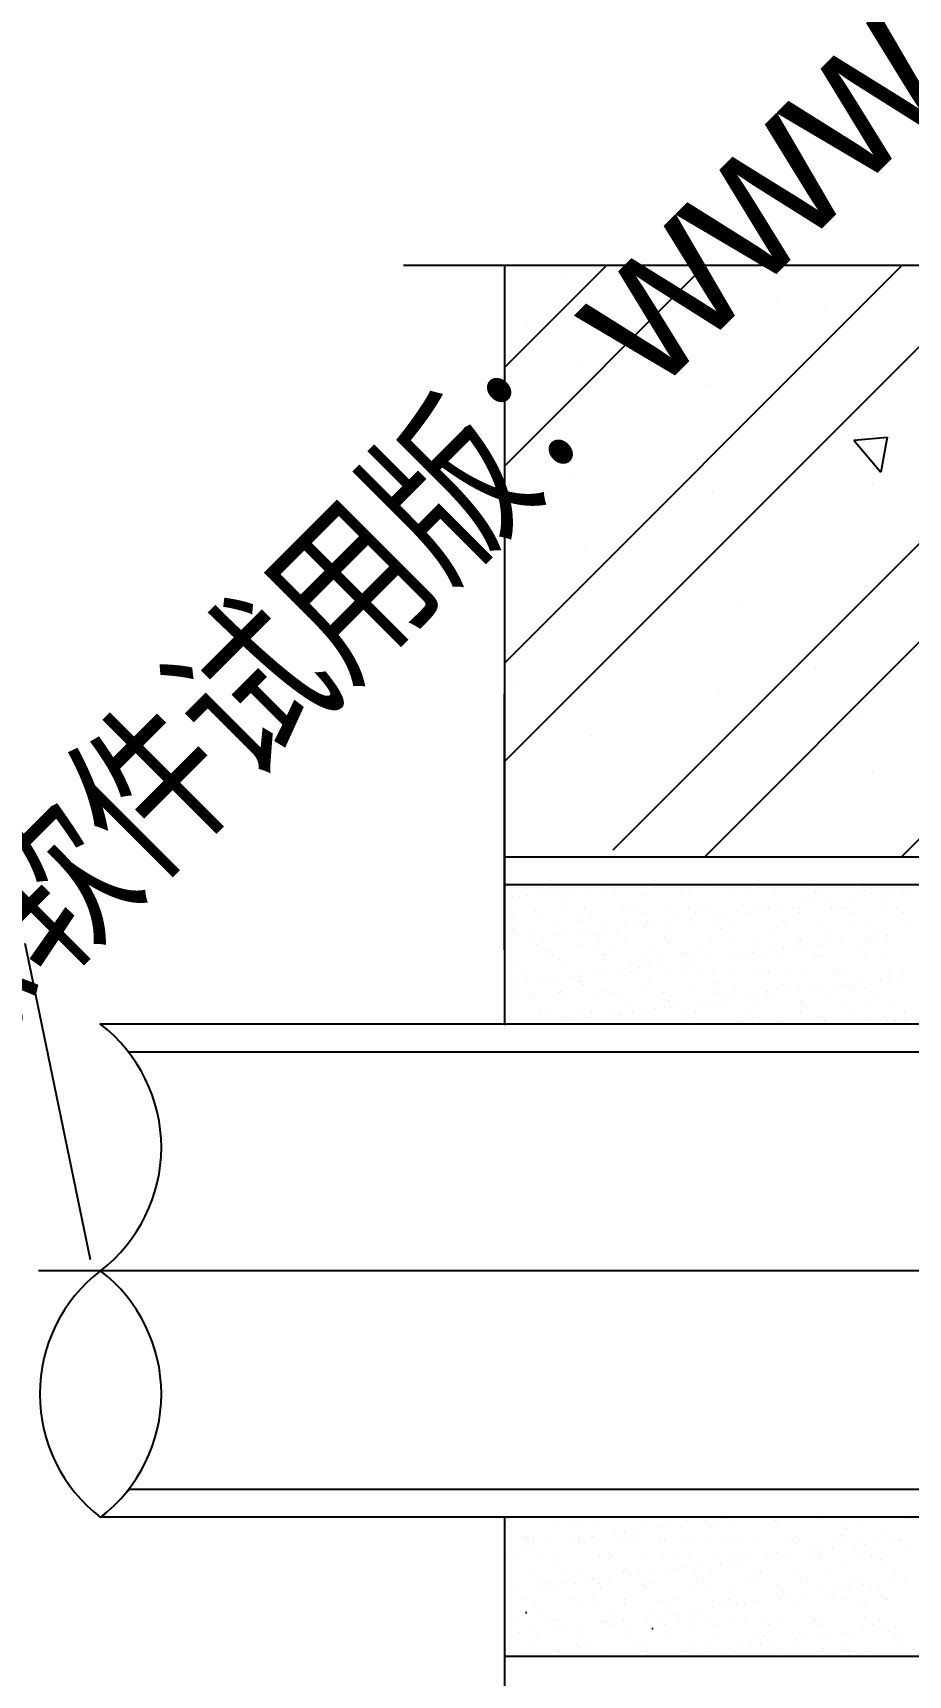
# Model space of a CAD drawing. Extents: x 1617977 to 1637944, y -113716 to -87833.
# Drawn here: x 1624973 to 1628509, y -106840 to -100208 of the extents above; entities that cross this region are included whole.
import ezdxf
from ezdxf.enums import TextEntityAlignment as Align
from ezdxf.xclip import XClip

# ---------------------------------------------------------------- set-up
doc = ezdxf.new("R2010")
doc.units = 0
doc.header["$LTSCALE"] = 35
doc.header["$MEASUREMENT"] = 0
doc.header["$XCLIPFRAME"] = 2
doc.layers.add('排水', color=2, linetype='Continuous')
doc.styles.add('HZFS', font='simp1.shx', dxfattribs={"width": 0.8, "bigfont": 'hz.shx'})

# ---------------------------------------------------------------- blocks, each defined once
blk = doc.blocks.new('21163871760495649.665825')
at = {"layer": '排水'}
h = blk.add_hatch(dxfattribs=at)
h.set_pattern_fill('AR-SAND', color=256, scale=2250, style=0)
h.set_pattern_definition([(37.5, (1568046.6, -111800.7), (-141.74, 4335.35), [0, -3420, 0, -3825, 0, -3656.25]), (7.5, (1568046.6, -111800.7), (3982, 6349.83), [0, -1845, 0, -3082.5, 0, -1181.25]), (327.5, (1565279, -111800.7), (7006.82, 12.73), [0, -1125, 0, -4050, 0, -5287.5]), (317.5, (1565279, -111800.7), (6763.8, 1974.77), [0, -562.5, 0, -2655, 0, -3037.5])])
h.paths.add_polyline_path([(1626878.2, -103648.8), (1626878.2, -104211.3), (1628565.7, -104211.3), (1628565.7, -103648.8)])
h.paths.add_polyline_path([(1632503.2, -104211.3), (1632503.2, -103648.8), (1630815.7, -103648.8), (1630815.7, -104211.3)])
h.paths.add_polyline_path([(1628565.7, -106765.1), (1628565.7, -106202.6), (1626878.2, -106202.6), (1626878.2, -106765.1)])
h.paths.add_polyline_path([(1632503.2, -106765.1), (1632503.2, -106202.6), (1630815.7, -106202.6), (1630815.7, -106765.1)])
for p, q in [((1627317.8, -103506.7), (1629693.8, -101130.7)), ((1626470, -101146.7), (1629449.9, -101146.7)), ((1626878.2, -101146.7), (1626878.2, -104211.3)), ((1626878.2, -103150.8), (1628882.3, -101146.7)), ((1626878.2, -102753.1), (1628484.6, -101146.7)), ((1626878.2, -101559.9), (1627291.3, -101146.7)), ((1626878.2, -101957.6), (1627689.1, -101146.7)), ((1627126.6, -101178.8), (1627126.6, -101178.8)), ((1627978.8, -101291), (1627978.8, -101291)), ((1628171.1, -101324.6), (1628171.1, -101324.6)), ((1626970, -101375.4), (1626970, -101375.4)), ((1627174.4, -101549), (1627174.4, -101549)), ((1627696.7, -101626.9), (1627696.7, -101626.9)), ((1628310.9, -101693), (1628310.9, -101693)), ((1627051.4, -101801.9), (1627051.4, -101801.9)), ((1628289.9, -101853.1), (1628424.4, -101841.4)), ((1628289.9, -101853.1), (1628398.3, -101982.4)), ((1628424.4, -101841.3), (1628398.3, -101982.4)), ((1627155.3, -101992.1), (1627155.3, -101992.1)), ((1628363.6, -102027.1), (1628363.6, -102027.1)), ((1627718.5, -102066.2), (1627718.5, -102066.2)), ((1627201.8, -102298), (1627201.8, -102298)), ((1628338.3, -102442), (1628338.3, -102442)), ((1627824.4, -102521.1), (1627824.4, -102521.1)), ((1627685.9, -103536.3), (1628601.7, -102620.5)), ((1628134.9, -102776.6), (1628134.9, -102776.6)), ((1626933.8, -102827.4), (1626933.8, -102827.4)), ((1626878.2, -103911.3), (1626878.2, -102877.6)), ((1627747.2, -102879.5), (1627747.2, -102879.5)), ((1628310.4, -102953.6), (1628310.4, -102953.6)), ((1627229.2, -103047), (1627229.2, -103047)), ((1628481.4, -103536.3), (1628923.1, -103094.7)), ((1628365.6, -103191), (1628365.6, -103191)), ((1632503.2, -103536.3), (1626878.2, -103536.3)), ((1632503.2, -103648.8), (1626878.2, -103648.8)), ((1627301.2, -103650.1), (1627301.2, -103650.1)), ((1626909.4, -103697.6), (1626909.4, -103697.6)), ((1626937.8, -103698), (1626937.8, -103698)), ((1626973, -103693.4), (1626973, -103693.4)), ((1627027.9, -103686.1), (1627027.9, -103686.1)), ((1627045.8, -103664), (1627045.8, -103664)), ((1627067.8, -103658.9), (1627067.8, -103658.9)), ((1627091.8, -103691), (1627091.8, -103691)), ((1627119.5, -103674.1), (1627119.5, -103674.1)), ((1627154.7, -103669.4), (1627154.7, -103669.4)), ((1627209.6, -103662.2), (1627209.6, -103662.2)), ((1627268.4, -103688.8), (1627268.4, -103688.8)), ((1627278, -103658.5), (1627278, -103658.5)), ((1627315.9, -103666.3), (1627315.9, -103666.3)), ((1627328.3, -103677.7), (1627328.3, -103677.7)), ((1627441.1, -103689.6), (1627441.1, -103689.6)), ((1627488.2, -103658.1), (1627488.2, -103658.1)), ((1627589.9, -103672.3), (1627589.9, -103672.3)), ((1627623.4, -103683), (1627623.4, -103683)), ((1627698.4, -103657.7), (1627698.4, -103657.7)), ((1627800.1, -103680.8), (1627800.1, -103680.8)), ((1627860, -103674.6), (1627860, -103674.6)), ((1627872.5, -103686), (1627872.5, -103686)), ((1627908.6, -103657.4), (1627908.6, -103657.4)), ((1627972.8, -103681.6), (1627972.8, -103681.6)), ((1628090.2, -103721), (1628090.2, -103721)), ((1628118.8, -103657), (1628118.8, -103657)), ((1628125.4, -103716.4), (1628125.4, -103716.4)), ((1628134.1, -103680.6), (1628134.1, -103680.6)), ((1628155.1, -103675), (1628155.1, -103675)), ((1628180.3, -103709.2), (1628180.3, -103709.2)), ((1628271.9, -103697.1), (1628271.9, -103697.1)), ((1628307.1, -103692.5), (1628307.1, -103692.5)), ((1628329, -103656.6), (1628329, -103656.6)), ((1628331.8, -103672.8), (1628331.8, -103672.8)), ((1628362, -103685.3), (1628362, -103685.3)), ((1628404.2, -103682.9), (1628404.2, -103682.9)), ((1628416.7, -103694.3), (1628416.7, -103694.3)), ((1628453.6, -103673.2), (1628453.6, -103673.2)), ((1628488.8, -103668.6), (1628488.8, -103668.6)), ((1628504.5, -103673.6), (1628504.5, -103673.6)), ((1626910, -103784.8), (1626910, -103784.8)), ((1626991.4, -103744.5), (1626991.4, -103744.5)), ((1627004.7, -103757.8), (1627004.7, -103757.8)), ((1627019.9, -103762.6), (1627019.9, -103762.6)), ((1627113, -103725.5), (1627113, -103725.5)), ((1627125.4, -103736.9), (1627125.4, -103736.9)), ((1627177.4, -103758.6), (1627177.4, -103758.6)), ((1627201.6, -103744.1), (1627201.6, -103744.1)), ((1627230.1, -103762.3), (1627230.1, -103762.3)), ((1627359.7, -103752), (1627359.7, -103752)), ((1627387, -103731.5), (1627387, -103731.5)), ((1627411.8, -103743.7), (1627411.8, -103743.7)), ((1627440.3, -103761.9), (1627440.3, -103761.9)), ((1627536.4, -103749.8), (1627536.4, -103749.8)), ((1627580.3, -103788.2), (1627580.3, -103788.2)), ((1627622, -103743.4), (1627622, -103743.4)), ((1627635.2, -103780.9), (1627635.2, -103780.9)), ((1627650.5, -103761.5), (1627650.5, -103761.5)), ((1627657.1, -103733.8), (1627657.1, -103733.8)), ((1627669.6, -103745.2), (1627669.6, -103745.2)), ((1627709.1, -103750.6), (1627709.1, -103750.6)), ((1627726.9, -103768.9), (1627726.9, -103768.9)), ((1627762, -103764.3), (1627762, -103764.3)), ((1627816.9, -103757), (1627816.9, -103757)), ((1627832.2, -103743), (1627832.2, -103743)), ((1627860.7, -103761.1), (1627860.7, -103761.1)), ((1627891.4, -103744.1), (1627891.4, -103744.1)), ((1627908.6, -103745), (1627908.6, -103745)), ((1627931.2, -103739.8), (1627931.2, -103739.8)), ((1627943.7, -103740.3), (1627943.7, -103740.3)), ((1627998.6, -103733.1), (1627998.6, -103733.1)), ((1628042.4, -103742.6), (1628042.4, -103742.6)), ((1628068.1, -103741.8), (1628068.1, -103741.8)), ((1628070.9, -103760.7), (1628070.9, -103760.7)), ((1628201.3, -103742.1), (1628201.3, -103742.1)), ((1628213.7, -103753.5), (1628213.7, -103753.5)), ((1628240.7, -103742.6), (1628240.7, -103742.6)), ((1628252.6, -103742.2), (1628252.6, -103742.2)), ((1628281.1, -103760.3), (1628281.1, -103760.3)), ((1628423.1, -103736.1), (1628423.1, -103736.1)), ((1628462.8, -103741.8), (1628462.8, -103741.8)), ((1628475.4, -103748.1), (1628475.4, -103748.1)), ((1628491.3, -103760), (1628491.3, -103760)), ((1626912.1, -103828.3), (1626912.1, -103828.3)), ((1626913.7, -103827.6), (1626913.7, -103827.6)), ((1626922.5, -103796.2), (1626922.5, -103796.2)), ((1626981.2, -103850), (1626981.2, -103850)), ((1627090.1, -103852.7), (1627090.1, -103852.7)), ((1627096, -103821.1), (1627096, -103821.1)), ((1627122.3, -103827.9), (1627122.3, -103827.9)), ((1627181.8, -103840.6), (1627181.8, -103840.6)), ((1627184.1, -103790.8), (1627184.1, -103790.8)), ((1627216.9, -103836), (1627216.9, -103836)), ((1627251.3, -103852.3), (1627251.3, -103852.3)), ((1627271.8, -103828.8), (1627271.8, -103828.8)), ((1627272.7, -103818.8), (1627272.7, -103818.8)), ((1627332.5, -103827.5), (1627332.5, -103827.5)), ((1627363.5, -103816.7), (1627363.5, -103816.7)), ((1627398.6, -103812.1), (1627398.6, -103812.1)), ((1627445.4, -103819.7), (1627445.4, -103819.7)), ((1627453.5, -103804.9), (1627453.5, -103804.9)), ((1627454.2, -103793.1), (1627454.2, -103793.1)), ((1627466.7, -103804.5), (1627466.7, -103804.5)), ((1627542.7, -103827.2), (1627542.7, -103827.2)), ((1627545.2, -103792.8), (1627545.2, -103792.8)), ((1627627.7, -103813.1), (1627627.7, -103813.1)), ((1627728.3, -103799), (1627728.3, -103799)), ((1627752.9, -103826.8), (1627752.9, -103826.8)), ((1627804.4, -103810.8), (1627804.4, -103810.8)), ((1627963.2, -103826.4), (1627963.2, -103826.4)), ((1627977, -103811.7), (1627977, -103811.7)), ((1627998.4, -103801.4), (1627998.4, -103801.4)), ((1628010.8, -103812.8), (1628010.8, -103812.8)), ((1628159.3, -103805.1), (1628159.3, -103805.1)), ((1628173.4, -103826), (1628173.4, -103826)), ((1628272.5, -103807.3), (1628272.5, -103807.3)), ((1628336, -103802.8), (1628336, -103802.8)), ((1628383.6, -103825.6), (1628383.6, -103825.6)), ((1628424.2, -103851.8), (1628424.2, -103851.8)), ((1628508.7, -103803.7), (1628508.7, -103803.7)), ((1624941.3, -103884.5), (1625205, -105162.1)), ((1626908.4, -103876.6), (1626908.4, -103876.6)), ((1627000.1, -103864.6), (1627000.1, -103864.6)), ((1627009, -103887.9), (1627009, -103887.9)), ((1627035.2, -103859.9), (1627035.2, -103859.9)), ((1627045.9, -103913.5), (1627045.9, -103913.5)), ((1627048.4, -103911.6), (1627048.4, -103911.6)), ((1627181.7, -103888.7), (1627181.7, -103888.7)), ((1627256.1, -103913.1), (1627256.1, -103913.1)), ((1627263.7, -103863.7), (1627263.7, -103863.7)), ((1627322.5, -103917.5), (1627322.5, -103917.5)), ((1627364, -103882.1), (1627364, -103882.1)), ((1627466.3, -103912.8), (1627466.3, -103912.8)), ((1627525.4, -103858.3), (1627525.4, -103858.3)), ((1627540.7, -103879.9), (1627540.7, -103879.9)), ((1627592.6, -103919.8), (1627592.6, -103919.8)), ((1627676.5, -103912.4), (1627676.5, -103912.4)), ((1627713.3, -103880.7), (1627713.3, -103880.7)), ((1627795.5, -103860.6), (1627795.5, -103860.6)), ((1627807.9, -103872), (1627807.9, -103872)), ((1627886.7, -103912), (1627886.7, -103912)), ((1627895.6, -103874.1), (1627895.6, -103874.1)), ((1627970.8, -103911.5), (1627970.8, -103911.5)), ((1628005.9, -103906.9), (1628005.9, -103906.9)), ((1628060.8, -103899.7), (1628060.8, -103899.7)), ((1628069.6, -103866.6), (1628069.6, -103866.6)), ((1628072.3, -103871.9), (1628072.3, -103871.9)), ((1628096.9, -103911.6), (1628096.9, -103911.6)), ((1628152.5, -103887.6), (1628152.5, -103887.6)), ((1628187.6, -103883), (1628187.6, -103883)), ((1628242.5, -103875.8), (1628242.5, -103875.8)), ((1628245, -103872.7), (1628245, -103872.7)), ((1628307.1, -103911.2), (1628307.1, -103911.2)), ((1628334.2, -103863.7), (1628334.2, -103863.7)), ((1628339.7, -103868.9), (1628339.7, -103868.9)), ((1628352.1, -103880.3), (1628352.1, -103880.3)), ((1628369.3, -103859.1), (1628369.3, -103859.1)), ((1628427.3, -103866.1), (1628427.3, -103866.1)), ((1626918, -103957.7), (1626918, -103957.7)), ((1627060.8, -103923), (1627060.8, -103923)), ((1627074.4, -103931.7), (1627074.4, -103931.7)), ((1627100.3, -103951.1), (1627100.3, -103951.1)), ((1627119.6, -103976.8), (1627119.6, -103976.8)), ((1627277, -103948.9), (1627277, -103948.9)), ((1627284.6, -103931.3), (1627284.6, -103931.3)), ((1627389.7, -103979.1), (1627389.7, -103979.1)), ((1627425.7, -103983.3), (1627425.7, -103983.3)), ((1627449.6, -103949.7), (1627449.6, -103949.7)), ((1627460.8, -103978.7), (1627460.8, -103978.7)), ((1627494.8, -103930.9), (1627494.8, -103930.9)), ((1627515.7, -103971.4), (1627515.7, -103971.4)), ((1627605, -103931.2), (1627605, -103931.2)), ((1627607.4, -103959.4), (1627607.4, -103959.4)), ((1627631.9, -103943.1), (1627631.9, -103943.1)), ((1627642.5, -103954.7), (1627642.5, -103954.7)), ((1627663.7, -103985.1), (1627663.7, -103985.1)), ((1627697.4, -103947.5), (1627697.4, -103947.5)), ((1627705, -103930.5), (1627705, -103930.5)), ((1627789.1, -103935.5), (1627789.1, -103935.5)), ((1627808.6, -103940.9), (1627808.6, -103940.9)), ((1627824.2, -103930.8), (1627824.2, -103930.8)), ((1627866.6, -103925.8), (1627866.6, -103925.8)), ((1627879.1, -103923.6), (1627879.1, -103923.6)), ((1627915.2, -103930.1), (1627915.2, -103930.1)), ((1627933.8, -103987.4), (1627933.8, -103987.4)), ((1627981.3, -103941.7), (1627981.3, -103941.7)), ((1628125.4, -103929.8), (1628125.4, -103929.8)), ((1628136.7, -103928.1), (1628136.7, -103928.1)), ((1628149.2, -103939.5), (1628149.2, -103939.5)), ((1628163.6, -103935.1), (1628163.6, -103935.1)), ((1628335.6, -103929.4), (1628335.6, -103929.4)), ((1628340.3, -103932.9), (1628340.3, -103932.9)), ((1628410.8, -103934.1), (1628410.8, -103934.1)), ((1626915.8, -104050.4), (1626915.8, -104050.4)), ((1626916.6, -104036), (1626916.6, -104036)), ((1626966.6, -103997.3), (1626966.6, -103997.3)), ((1626970.6, -104043.2), (1626970.6, -104043.2)), ((1627013.2, -104017.9), (1627013.2, -104017.9)), ((1627062.3, -104031.1), (1627062.3, -104031.1)), ((1627097.4, -104026.5), (1627097.4, -104026.5)), ((1627152.3, -104019.3), (1627152.3, -104019.3)), ((1627176.8, -103996.9), (1627176.8, -103996.9)), ((1627185.9, -104018.7), (1627185.9, -104018.7)), ((1627186.7, -104038.3), (1627186.7, -104038.3)), ((1627199.2, -104049.7), (1627199.2, -104049.7)), ((1627244, -104007.2), (1627244, -104007.2)), ((1627279.1, -104002.6), (1627279.1, -104002.6)), ((1627334, -103995.4), (1627334, -103995.4)), ((1627368.2, -104012.2), (1627368.2, -104012.2)), ((1627387.1, -103996.6), (1627387.1, -103996.6)), ((1627402.1, -103990.5), (1627402.1, -103990.5)), ((1627460.8, -104044.3), (1627460.8, -104044.3)), ((1627544.9, -104009.9), (1627544.9, -104009.9)), ((1627597.3, -103996.2), (1627597.3, -103996.2)), ((1627717.6, -104010.7), (1627717.6, -104010.7)), ((1627730.9, -104046.6), (1627730.9, -104046.6)), ((1627807.5, -103995.8), (1627807.5, -103995.8)), ((1627899.9, -104004.2), (1627899.9, -104004.2)), ((1627946.3, -103998.8), (1627946.3, -103998.8)), ((1628005, -104052.6), (1628005, -104052.6)), ((1628017.7, -103995.4), (1628017.7, -103995.4)), ((1628076.6, -104001.9), (1628076.6, -104001.9)), ((1628207.9, -103993.3), (1628207.9, -103993.3)), ((1628227.9, -103995), (1628227.9, -103995)), ((1628249.3, -104002.8), (1628249.3, -104002.8)), ((1628249.9, -104049.6), (1628249.9, -104049.6)), ((1628304.7, -104042.3), (1628304.7, -104042.3)), ((1628396.4, -104030.3), (1628396.4, -104030.3)), ((1628431.5, -104025.6), (1628431.5, -104025.6)), ((1628431.6, -103996.2), (1628431.6, -103996.2)), ((1628438.1, -103994.7), (1628438.1, -103994.7)), ((1628478, -103995.7), (1628478, -103995.7)), ((1628486.4, -104018.4), (1628486.4, -104018.4)), ((1628490.5, -104007.1), (1628490.5, -104007.1)), ((1626880.6, -104055.1), (1626880.6, -104055.1)), ((1626890.2, -104082.9), (1626890.2, -104082.9)), ((1626918.7, -104101.1), (1626918.7, -104101.1)), ((1626922.2, -104087.8), (1626922.2, -104087.8)), ((1626983.8, -104097.6), (1626983.8, -104097.6)), ((1626996.3, -104109), (1626996.3, -104109)), ((1627100.4, -104082.6), (1627100.4, -104082.6)), ((1627104.5, -104081.2), (1627104.5, -104081.2)), ((1627128.9, -104100.7), (1627128.9, -104100.7)), ((1627257.9, -104103.5), (1627257.9, -104103.5)), ((1627281.2, -104078.9), (1627281.2, -104078.9)), ((1627310.6, -104082.2), (1627310.6, -104082.2)), ((1627339.1, -104100.3), (1627339.1, -104100.3)), ((1627453.9, -104079.8), (1627453.9, -104079.8)), ((1627520.8, -104081.8), (1627520.8, -104081.8)), ((1627528, -104105.9), (1627528, -104105.9)), ((1627540.4, -104117.3), (1627540.4, -104117.3)), ((1627549.3, -104099.9), (1627549.3, -104099.9)), ((1627636.2, -104073.2), (1627636.2, -104073.2)), ((1627731, -104081.4), (1627731, -104081.4)), ((1627743.4, -104058), (1627743.4, -104058)), ((1627759.5, -104099.5), (1627759.5, -104099.5)), ((1627759.6, -104114.1), (1627759.6, -104114.1)), ((1627802.1, -104111.8), (1627802.1, -104111.8)), ((1627812.9, -104071), (1627812.9, -104071)), ((1627851.3, -104102), (1627851.3, -104102)), ((1627886.5, -104097.4), (1627886.5, -104097.4)), ((1627941.2, -104081), (1627941.2, -104081)), ((1627941.3, -104090.2), (1627941.3, -104090.2)), ((1627969.7, -104099.2), (1627969.7, -104099.2)), ((1627985.5, -104071.8), (1627985.5, -104071.8)), ((1628033, -104078.1), (1628033, -104078.1)), ((1628068.2, -104073.5), (1628068.2, -104073.5)), ((1628072.2, -104114.2), (1628072.2, -104114.2)), ((1628123, -104066.3), (1628123, -104066.3)), ((1628151.5, -104080.6), (1628151.5, -104080.6)), ((1628167.9, -104065.2), (1628167.9, -104065.2)), ((1628179.9, -104098.8), (1628179.9, -104098.8)), ((1628214.7, -104054.2), (1628214.7, -104054.2)), ((1628275.1, -104054.9), (1628275.1, -104054.9)), ((1628287.5, -104066.3), (1628287.5, -104066.3)), ((1628344.5, -104063), (1628344.5, -104063)), ((1628346.3, -104120.1), (1628346.3, -104120.1)), ((1628361.7, -104080.3), (1628361.7, -104080.3)), ((1628390.1, -104098.4), (1628390.1, -104098.4)), ((1627017.5, -104148), (1627017.5, -104148)), ((1627021.2, -104166.4), (1627021.2, -104166.4)), ((1627055, -104162.8), (1627055, -104162.8)), ((1627190.2, -104148.8), (1627190.2, -104148.8)), ((1627214.6, -104185.9), (1627214.6, -104185.9)), ((1627231.4, -104166), (1627231.4, -104166)), ((1627306.2, -104173.8), (1627306.2, -104173.8)), ((1627325.1, -104165.1), (1627325.1, -104165.1)), ((1627337.5, -104176.5), (1627337.5, -104176.5)), ((1627341.4, -104169.2), (1627341.4, -104169.2)), ((1627372.5, -104142.2), (1627372.5, -104142.2)), ((1627396.3, -104161.9), (1627396.3, -104161.9)), ((1627441.6, -104165.6), (1627441.6, -104165.6)), ((1627487.9, -104149.9), (1627487.9, -104149.9)), ((1627523.1, -104145.2), (1627523.1, -104145.2)), ((1627549.2, -104140), (1627549.2, -104140)), ((1627577.9, -104138), (1627577.9, -104138)), ((1627599.2, -104171.1), (1627599.2, -104171.1)), ((1627651.8, -104165.2), (1627651.8, -104165.2)), ((1627669.6, -104125.9), (1627669.6, -104125.9)), ((1627704.8, -104121.3), (1627704.8, -104121.3)), ((1627721.8, -104140.8), (1627721.8, -104140.8)), ((1627862, -104164.8), (1627862, -104164.8)), ((1627869.3, -104173.4), (1627869.3, -104173.4)), ((1627881.7, -104184.8), (1627881.7, -104184.8)), ((1627904.1, -104134.2), (1627904.1, -104134.2)), ((1628072.2, -104164.4), (1628072.2, -104164.4)), ((1628080.8, -104132), (1628080.8, -104132)), ((1628084.6, -104125.6), (1628084.6, -104125.6)), ((1628143.3, -104179.4), (1628143.3, -104179.4)), ((1628253.5, -104132.8), (1628253.5, -104132.8)), ((1628282.4, -104164.1), (1628282.4, -104164.1)), ((1628413.4, -104181.7), (1628413.4, -104181.7)), ((1628435.8, -104126.2), (1628435.8, -104126.2)), ((1628492.6, -104163.7), (1628492.6, -104163.7)), ((1634382, -104211.3), (1625247, -104211.3)), ((1625250.7, -104214.2), (1625253.6, -104211.3)), ((1627032.9, -104209.8), (1627032.9, -104209.8)), ((1627108.8, -104211.3), (1627108.8, -104211.3)), ((1627124.5, -104197.7), (1627124.5, -104197.7)), ((1627159.7, -104193.1), (1627159.7, -104193.1)), ((1627285.5, -104209), (1627285.5, -104209)), ((1627458.1, -104209.8), (1627458.1, -104209.8)), ((1627640.4, -104203.3), (1627640.4, -104203.3)), ((1627817.1, -104201), (1627817.1, -104201)), ((1627989.8, -104201.8), (1627989.8, -104201.8)), ((1628172.1, -104195.3), (1628172.1, -104195.3)), ((1628348.8, -104193), (1628348.8, -104193)), ((1628367, -104208.9), (1628367, -104208.9)), ((1628425.9, -104193.1), (1628425.9, -104193.1)), ((1628458.6, -104196.8), (1628458.6, -104196.8)), ((1628493.8, -104192.2), (1628493.8, -104192.2)), ((1634268.8, -104323.8), (1625360.2, -104323.8)), ((1635073.8, -105206.9), (1624995.9, -105206.9)), ((1625346.1, -106107.6), (1625363.6, -106090.1)), ((1634268.8, -106090.1), (1625360.2, -106090.1)), ((1634382, -106202.6), (1625247, -106202.6)), ((1625251.1, -106202.6), (1625267.7, -106185.9)), ((1626878.2, -106202.6), (1626878.2, -109524.8)), ((1626889, -106217.3), (1626889, -106217.3)), ((1626908.8, -106231.2), (1626908.8, -106231.2)), ((1627085.5, -106228.9), (1627085.5, -106228.9)), ((1627159.1, -106219.6), (1627159.1, -106219.6)), ((1627171.5, -106231), (1627171.5, -106231)), ((1627258.2, -106229.8), (1627258.2, -106229.8)), ((1627433.1, -106225.6), (1627433.1, -106225.6)), ((1627440.5, -106223.2), (1627440.5, -106223.2)), ((1627543.1, -106239.8), (1627543.1, -106239.8)), ((1627598, -106232.6), (1627598, -106232.6)), ((1627617.2, -106220.9), (1627617.2, -106220.9)), ((1627689.7, -106220.5), (1627689.7, -106220.5)), ((1627703.2, -106227.9), (1627703.2, -106227.9)), ((1627715.7, -106239.3), (1627715.7, -106239.3)), ((1627724.8, -106215.9), (1627724.8, -106215.9)), ((1627779.7, -106208.7), (1627779.7, -106208.7)), ((1627789.9, -106221.8), (1627789.9, -106221.8)), ((1627972.2, -106215.2), (1627972.2, -106215.2)), ((1627977.3, -106233.8), (1627977.3, -106233.8)), ((1628148.9, -106213), (1628148.9, -106213)), ((1628247.4, -106236.2), (1628247.4, -106236.2)), ((1628321.5, -106213.8), (1628321.5, -106213.8)), ((1628503.8, -106207.2), (1628503.8, -106207.2)), ((1626956.2, -106278.8), (1626956.2, -106278.8)), ((1626968.3, -106281.4), (1626968.3, -106281.4)), ((1626968.6, -106290.2), (1626968.6, -106290.2)), ((1626994.5, -106298.8), (1626994.5, -106298.8)), ((1626996.8, -106299.6), (1626996.8, -106299.6)), ((1627052.9, -106304.4), (1627052.9, -106304.4)), ((1627144.6, -106292.3), (1627144.6, -106292.3)), ((1627176.8, -106292.2), (1627176.8, -106292.2)), ((1627178.5, -106281.1), (1627178.5, -106281.1)), ((1627179.7, -106287.7), (1627179.7, -106287.7)), ((1627207, -106299.2), (1627207, -106299.2)), ((1627230.2, -106284.8), (1627230.2, -106284.8)), ((1627234.6, -106280.4), (1627234.6, -106280.4)), ((1627326.3, -106268.4), (1627326.3, -106268.4)), ((1627353.5, -106290), (1627353.5, -106290)), ((1627361.4, -106263.7), (1627361.4, -106263.7)), ((1627388.7, -106280.7), (1627388.7, -106280.7)), ((1627416.3, -106256.5), (1627416.3, -106256.5)), ((1627417.2, -106298.8), (1627417.2, -106298.8)), ((1627500.3, -106287.1), (1627500.3, -106287.1)), ((1627508, -106244.4), (1627508, -106244.4)), ((1627512.8, -106298.5), (1627512.8, -106298.5)), ((1627526.2, -106290.8), (1627526.2, -106290.8)), ((1627598.9, -106280.3), (1627598.9, -106280.3)), ((1627627.4, -106298.4), (1627627.4, -106298.4)), ((1627708.5, -106284.2), (1627708.5, -106284.2)), ((1627774.4, -106293.1), (1627774.4, -106293.1)), ((1627809.1, -106279.9), (1627809.1, -106279.9)), ((1627837.6, -106298), (1627837.6, -106298)), ((1627885.2, -106282), (1627885.2, -106282)), ((1628019.3, -106279.5), (1628019.3, -106279.5)), ((1628044.5, -106295.4), (1628044.5, -106295.4)), ((1628047.8, -106297.7), (1628047.8, -106297.7)), ((1628057, -106306.8), (1628057, -106306.8)), ((1628057.8, -106282.8), (1628057.8, -106282.8)), ((1628229.5, -106279.1), (1628229.5, -106279.1)), ((1628240.1, -106276.2), (1628240.1, -106276.2)), ((1628258, -106297.3), (1628258, -106297.3)), ((1628259.9, -106247.6), (1628259.9, -106247.6)), ((1628318.6, -106301.4), (1628318.6, -106301.4)), ((1628387, -106303.5), (1628387, -106303.5)), ((1628416.8, -106274), (1628416.8, -106274)), ((1628439.7, -106278.8), (1628439.7, -106278.8)), ((1628468.2, -106296.9), (1628468.2, -106296.9)), ((1628478.7, -106291.4), (1628478.7, -106291.4)), ((1626889, -106365.2), (1626889, -106365.2)), ((1626913.1, -106361.3), (1626913.1, -106361.3)), ((1626962.9, -106316.2), (1626962.9, -106316.2)), ((1626998, -106311.6), (1626998, -106311.6)), ((1627027.3, -106344), (1627027.3, -106344)), ((1627089.8, -106359), (1627089.8, -106359)), ((1627099.2, -106364.9), (1627099.2, -106364.9)), ((1627262.5, -106359.8), (1627262.5, -106359.8)), ((1627297.4, -106346.4), (1627297.4, -106346.4)), ((1627309.4, -106364.5), (1627309.4, -106364.5)), ((1627309.9, -106357.8), (1627309.9, -106357.8)), ((1627444.8, -106353.3), (1627444.8, -106353.3)), ((1627519.6, -106364.1), (1627519.6, -106364.1)), ((1627571.5, -106352.3), (1627571.5, -106352.3)), ((1627621.4, -106351), (1627621.4, -106351)), ((1627729.9, -106363.7), (1627729.9, -106363.7)), ((1627794.1, -106351.8), (1627794.1, -106351.8)), ((1627841.6, -106354.7), (1627841.6, -106354.7)), ((1627854, -106366.1), (1627854, -106366.1)), ((1627933.6, -106363.2), (1627933.6, -106363.2)), ((1627940.1, -106363.3), (1627940.1, -106363.3)), ((1627968.7, -106358.6), (1627968.7, -106358.6)), ((1627976.4, -106345.3), (1627976.4, -106345.3)), ((1628023.6, -106351.3), (1628023.6, -106351.3)), ((1628115.3, -106339.3), (1628115.3, -106339.3)), ((1628115.7, -106360.6), (1628115.7, -106360.6)), ((1628150.3, -106362.9), (1628150.3, -106362.9)), ((1628150.4, -106334.6), (1628150.4, -106334.6)), ((1628153.1, -106343), (1628153.1, -106343)), ((1628205.3, -106327.4), (1628205.3, -106327.4)), ((1628297, -106315.3), (1628297, -106315.3)), ((1628325.8, -106343.8), (1628325.8, -106343.8)), ((1628332.1, -106310.7), (1628332.1, -106310.7)), ((1628360.5, -106362.6), (1628360.5, -106362.6)), ((1628385.8, -106362.9), (1628385.8, -106362.9)), ((1628398.2, -106374.3), (1628398.2, -106374.3)), ((1628508.1, -106337.3), (1628508.1, -106337.3)), ((1626998.7, -106428.9), (1626998.7, -106428.9)), ((1627094.5, -106405.6), (1627094.5, -106405.6)), ((1627106.9, -106417), (1627106.9, -106417)), ((1627181.1, -106422.3), (1627181.1, -106422.3)), ((1627357.7, -106420), (1627357.7, -106420)), ((1627368.6, -106411.6), (1627368.6, -106411.6)), ((1627388.5, -106434.9), (1627388.5, -106434.9)), ((1627423.7, -106430.3), (1627423.7, -106430.3)), ((1627478.5, -106423.1), (1627478.5, -106423.1)), ((1627530.4, -106420.9), (1627530.4, -106420.9)), ((1627570.2, -106411), (1627570.2, -106411)), ((1627605.3, -106406.4), (1627605.3, -106406.4)), ((1627638.7, -106413.9), (1627638.7, -106413.9)), ((1627651.1, -106425.3), (1627651.1, -106425.3)), ((1627660.2, -106399.2), (1627660.2, -106399.2)), ((1627712.7, -106414.3), (1627712.7, -106414.3)), ((1627751.9, -106387.1), (1627751.9, -106387.1)), ((1627787, -106382.5), (1627787, -106382.5)), ((1627841.9, -106375.2), (1627841.9, -106375.2)), ((1627889.4, -106412), (1627889.4, -106412)), ((1627912.8, -106419.9), (1627912.8, -106419.9)), ((1628062.1, -106412.9), (1628062.1, -106412.9)), ((1628182.9, -106422.2), (1628182.9, -106422.2)), ((1628195.3, -106433.6), (1628195.3, -106433.6)), ((1628244.4, -106406.3), (1628244.4, -106406.3)), ((1628421.1, -106404), (1628421.1, -106404)), ((1628456.9, -106428.2), (1628456.9, -106428.2)), ((1626878.6, -106502.1), (1626878.6, -106502.1)), ((1626891.6, -106464.8), (1626891.6, -106464.8)), ((1626904, -106476.3), (1626904, -106476.3)), ((1626917.3, -106491.3), (1626917.3, -106491.3)), ((1626933.4, -106494.8), (1626933.4, -106494.8)), ((1627022.8, -106450.5), (1627022.8, -106450.5)), ((1627025.1, -106482.8), (1627025.1, -106482.8)), ((1627051.3, -106468.6), (1627051.3, -106468.6)), ((1627060.3, -106478.2), (1627060.3, -106478.2)), ((1627094, -106489.1), (1627094, -106489.1)), ((1627115.1, -106470.9), (1627115.1, -106470.9)), ((1627165.7, -106470.8), (1627165.7, -106470.8)), ((1627206.8, -106458.9), (1627206.8, -106458.9)), ((1627233, -106450.1), (1627233, -106450.1)), ((1627242, -106454.2), (1627242, -106454.2)), ((1627261.5, -106468.2), (1627261.5, -106468.2)), ((1627266.7, -106489.9), (1627266.7, -106489.9)), ((1627296.8, -106447), (1627296.8, -106447)), ((1627435.8, -106473.1), (1627435.8, -106473.1)), ((1627443.2, -106449.7), (1627443.2, -106449.7)), ((1627448.2, -106484.5), (1627448.2, -106484.5)), ((1627449, -106483.3), (1627449, -106483.3)), ((1627471.7, -106467.8), (1627471.7, -106467.8)), ((1627625.7, -106481.1), (1627625.7, -106481.1)), ((1627653.4, -106449.3), (1627653.4, -106449.3)), ((1627681.9, -106467.5), (1627681.9, -106467.5)), ((1627709.8, -106479.1), (1627709.8, -106479.1)), ((1627798.4, -106481.9), (1627798.4, -106481.9)), ((1627863.6, -106448.9), (1627863.6, -106448.9)), ((1627892.1, -106467.1), (1627892.1, -106467.1)), ((1627979.9, -106481.4), (1627979.9, -106481.4)), ((1627980.7, -106475.3), (1627980.7, -106475.3)), ((1627992.4, -106492.8), (1627992.4, -106492.8)), ((1628073.8, -106448.6), (1628073.8, -106448.6)), ((1628102.3, -106466.7), (1628102.3, -106466.7)), ((1628157.4, -106473.1), (1628157.4, -106473.1)), ((1628177.5, -106505.8), (1628177.5, -106505.8)), ((1628212.7, -106501.2), (1628212.7, -106501.2)), ((1628254, -106487.4), (1628254, -106487.4)), ((1628267.5, -106494), (1628267.5, -106494)), ((1628284, -106448.2), (1628284, -106448.2)), ((1628312.5, -106466.3), (1628312.5, -106466.3)), ((1628330, -106473.9), (1628330, -106473.9)), ((1628359.2, -106481.9), (1628359.2, -106481.9)), ((1628394.4, -106477.3), (1628394.4, -106477.3)), ((1628449.2, -106470.1), (1628449.2, -106470.1)), ((1628494.3, -106447.8), (1628494.3, -106447.8)), ((1626943.6, -106534.3), (1626943.6, -106534.3)), ((1626962.8, -106530.1), (1626962.8, -106530.1)), ((1627003, -106558.9), (1627003, -106558.9)), ((1627153.8, -106533.9), (1627153.8, -106533.9)), ((1627185.3, -106552.3), (1627185.3, -106552.3)), ((1627232.9, -106532.4), (1627232.9, -106532.4)), ((1627245.3, -106543.8), (1627245.3, -106543.8)), ((1627362, -106550.1), (1627362, -106550.1)), ((1627364, -106533.5), (1627364, -106533.5)), ((1627506.9, -106538.3), (1627506.9, -106538.3)), ((1627534.7, -106550.9), (1627534.7, -106550.9)), ((1627574.2, -106533.1), (1627574.2, -106533.1)), ((1627667.6, -106573), (1627667.6, -106573)), ((1627717, -106544.4), (1627717, -106544.4)), ((1627722.5, -106565.7), (1627722.5, -106565.7)), ((1627777, -106540.7), (1627777, -106540.7)), ((1627784.4, -106532.7), (1627784.4, -106532.7)), ((1627789.5, -106552.1), (1627789.5, -106552.1)), ((1627814.1, -106553.7), (1627814.1, -106553.7)), ((1627849.3, -106549), (1627849.3, -106549)), ((1627893.7, -106542.1), (1627893.7, -106542.1)), ((1627904.2, -106541.8), (1627904.2, -106541.8)), ((1627994.6, -106532.4), (1627994.6, -106532.4)), ((1627995.8, -106529.7), (1627995.8, -106529.7)), ((1628031, -106525.1), (1628031, -106525.1)), ((1628051.1, -106546.6), (1628051.1, -106546.6)), ((1628066.3, -106542.9), (1628066.3, -106542.9)), ((1628085.8, -106517.9), (1628085.8, -106517.9)), ((1628204.8, -106532), (1628204.8, -106532)), ((1628248.6, -106536.4), (1628248.6, -106536.4)), ((1628321.2, -106549), (1628321.2, -106549)), ((1628333.7, -106560.4), (1628333.7, -106560.4)), ((1628415, -106531.6), (1628415, -106531.6)), ((1628425.3, -106534.1), (1628425.3, -106534.1)), ((1626895.6, -106638), (1626895.6, -106638)), ((1626921.6, -106621.4), (1626921.6, -106621.4)), ((1627029.9, -106591.6), (1627029.9, -106591.6)), ((1627042.4, -106603), (1627042.4, -106603)), ((1627077.3, -106619.5), (1627077.3, -106619.5)), ((1627098.3, -106619.1), (1627098.3, -106619.1)), ((1627105.8, -106637.6), (1627105.8, -106637.6)), ((1627177.4, -106637.5), (1627177.4, -106637.5)), ((1627269.1, -106625.4), (1627269.1, -106625.4)), ((1627271, -106620), (1627271, -106620)), ((1627287.5, -106619.1), (1627287.5, -106619.1)), ((1627304, -106597.6), (1627304, -106597.6)), ((1627304.2, -106620.8), (1627304.2, -106620.8)), ((1627316, -106637.2), (1627316, -106637.2)), ((1627359.1, -106613.6), (1627359.1, -106613.6)), ((1627450.8, -106601.5), (1627450.8, -106601.5)), ((1627453.3, -106613.4), (1627453.3, -106613.4)), ((1627485.9, -106596.9), (1627485.9, -106596.9)), ((1627497.7, -106618.7), (1627497.7, -106618.7)), ((1627526.2, -106636.9), (1627526.2, -106636.9)), ((1627540.8, -106589.7), (1627540.8, -106589.7)), ((1627574.1, -106599.9), (1627574.1, -106599.9)), ((1627586.6, -106611.3), (1627586.6, -106611.3)), ((1627630, -106611.1), (1627630, -106611.1)), ((1627632.4, -106577.6), (1627632.4, -106577.6)), ((1627707.9, -106618.3), (1627707.9, -106618.3)), ((1627736.4, -106636.5), (1627736.4, -106636.5)), ((1627802.6, -106612), (1627802.6, -106612)), ((1627848.2, -106605.9), (1627848.2, -106605.9)), ((1627918.2, -106618), (1627918.2, -106618)), ((1627946.6, -106636.1), (1627946.6, -106636.1)), ((1627984.9, -106605.4), (1627984.9, -106605.4)), ((1628118.3, -106608.2), (1628118.3, -106608.2)), ((1628128.4, -106617.6), (1628128.4, -106617.6)), ((1628130.7, -106619.6), (1628130.7, -106619.6)), ((1628156.8, -106635.7), (1628156.8, -106635.7)), ((1628161.6, -106603.1), (1628161.6, -106603.1)), ((1628334.3, -106604), (1628334.3, -106604)), ((1628338.6, -106617.2), (1628338.6, -106617.2)), ((1628367, -106635.3), (1628367, -106635.3)), ((1628392.4, -106614.2), (1628392.4, -106614.2)), ((1626905.7, -106673.3), (1626905.7, -106673.3)), ((1626940.8, -106668.6), (1626940.8, -106668.6)), ((1626995.7, -106661.4), (1626995.7, -106661.4)), ((1626998.1, -106703.3), (1626998.1, -106703.3)), ((1627007.2, -106689), (1627007.2, -106689)), ((1627087.4, -106649.4), (1627087.4, -106649.4)), ((1627101.1, -106656.8), (1627101.1, -106656.8)), ((1627122.5, -106644.7), (1627122.5, -106644.7)), ((1627189.6, -106682.4), (1627189.6, -106682.4)), ((1627208.3, -106702.9), (1627208.3, -106702.9)), ((1627366.2, -106680.2), (1627366.2, -106680.2)), ((1627371.2, -106659.2), (1627371.2, -106659.2)), ((1627383.6, -106670.6), (1627383.6, -106670.6)), ((1627418.5, -106702.5), (1627418.5, -106702.5)), ((1627538.9, -106681), (1627538.9, -106681)), ((1627628.7, -106702.1), (1627628.7, -106702.1)), ((1627645.3, -106665.1), (1627645.3, -106665.1)), ((1627721.2, -106674.4), (1627721.2, -106674.4)), ((1627838.9, -106701.8), (1627838.9, -106701.8)), ((1627897.9, -106672.2), (1627897.9, -106672.2)), ((1627915.4, -106667.4), (1627915.4, -106667.4)), ((1627927.8, -106678.8), (1627927.8, -106678.8)), ((1628049.1, -106701.4), (1628049.1, -106701.4)), ((1628058.1, -106696.3), (1628058.1, -106696.3)), ((1628070.6, -106673), (1628070.6, -106673)), ((1628093.2, -106691.7), (1628093.2, -106691.7)), ((1628148.1, -106684.5), (1628148.1, -106684.5)), ((1628189.5, -106673.4), (1628189.5, -106673.4)), ((1628239.8, -106672.4), (1628239.8, -106672.4)), ((1628252.9, -106666.4), (1628252.9, -106666.4)), ((1628259.3, -106701), (1628259.3, -106701)), ((1628274.9, -106667.8), (1628274.9, -106667.8)), ((1628329.8, -106660.6), (1628329.8, -106660.6)), ((1628421.5, -106648.5), (1628421.5, -106648.5)), ((1628429.6, -106664.2), (1628429.6, -106664.2)), ((1628456.6, -106643.9), (1628456.6, -106643.9)), ((1628459.6, -106675.7), (1628459.6, -106675.7)), ((1628469.5, -106700.6), (1628469.5, -106700.6)), ((1628472, -106687.1), (1628472, -106687.1)), ((1632503.2, -106765.1), (1626878.2, -106765.1)), ((1626898.2, -106716.1), (1626898.2, -106716.1)), ((1626925.8, -106751.4), (1626925.8, -106751.4)), ((1627102.5, -106749.2), (1627102.5, -106749.2)), ((1627168.3, -106718.4), (1627168.3, -106718.4)), ((1627180.7, -106729.8), (1627180.7, -106729.8)), ((1627275.2, -106750), (1627275.2, -106750)), ((1627442.4, -106724.4), (1627442.4, -106724.4)), ((1627457.5, -106743.4), (1627457.5, -106743.4)), ((1627548.1, -106763.5), (1627548.1, -106763.5)), ((1627603, -106756.2), (1627603, -106756.2)), ((1627634.2, -106741.2), (1627634.2, -106741.2)), ((1627694.7, -106744.2), (1627694.7, -106744.2)), ((1627712.5, -106726.7), (1627712.5, -106726.7)), ((1627724.9, -106738.1), (1627724.9, -106738.1)), ((1627729.8, -106739.5), (1627729.8, -106739.5)), ((1627784.7, -106732.3), (1627784.7, -106732.3)), ((1627806.9, -106742), (1627806.9, -106742)), ((1627876.4, -106720.2), (1627876.4, -106720.2)), ((1627911.5, -106715.6), (1627911.5, -106715.6)), ((1627966.4, -106708.4), (1627966.4, -106708.4)), ((1627986.5, -106732.7), (1627986.5, -106732.7)), ((1627989.2, -106735.4), (1627989.2, -106735.4)), ((1628165.9, -106733.2), (1628165.9, -106733.2)), ((1628256.6, -106735), (1628256.6, -106735)), ((1628269.1, -106746.4), (1628269.1, -106746.4)), ((1628338.5, -106734), (1628338.5, -106734))]:
    blk.add_line(p, q, dxfattribs=at)
for centre, start, end in [((1624864.9, -104709.1), 307.50951, 52.49049), ((1624864.9, -104709.1), 307.50951, 52.49049), ((1625629.1, -105704.8), 127.50951, 232.49049), ((1624864.9, -105704.8), 307.50951, 52.49049)]:
    blk.add_arc(centre, 627.6, start, end, dxfattribs=at)
for p in [(1626878.2, -103327.6), (1625247, -104211.3), (1626878.2, -104211.3)]:
    blk.add_point(p, dxfattribs=at)
at = {"color": 9, "style": 'HZFS'}
blk.add_text('梦想软件试用版：www.mxdraw.com', height=599.008, rotation=45, dxfattribs=at).set_placement((1627960.4, -100774.8), align=Align.MIDDLE_CENTER)

msp = doc.modelspace()

# ---------------------------------------------------------------- block references
ref = msp.add_blockref('21163871760495649.665825', (0, 0))
XClip(ref).set_block_clipping_path([(1617976.945275361, -87833.2488479532), (1617976.945275361, -113716.2997038196), (1637943.870221315, -113716.2997038196), (1637943.870221315, -87833.2488479532), (1617976.945275361, -87833.2488479532)])

doc.saveas('drawing.dxf')
